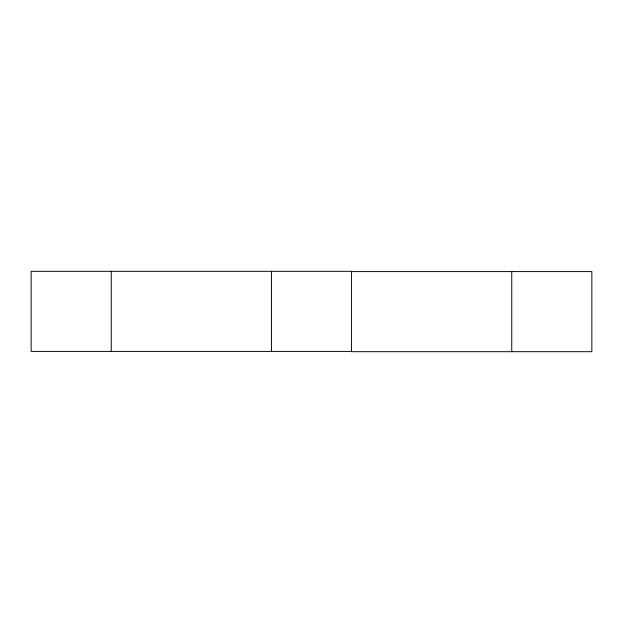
<?xml version="1.0" encoding="UTF-8"?>
<svg xmlns="http://www.w3.org/2000/svg" width="623" height="623" viewBox="0 0 623 623"><rect width="100%" height="100%" fill="white"/><g stroke="black" fill="none" stroke-linecap="round" stroke-linejoin="round"><path stroke-width="0.93" d="M351.551 271.589L591.85 271.589L591.85 351.691L351.551 351.691L351.551 271.309L31.15 271.309L31.15 351.411L351.551 351.411M511.748 271.589L511.748 351.691M271.449 271.309L271.449 351.411M111.252 271.309L111.252 351.411"/></g></svg>
